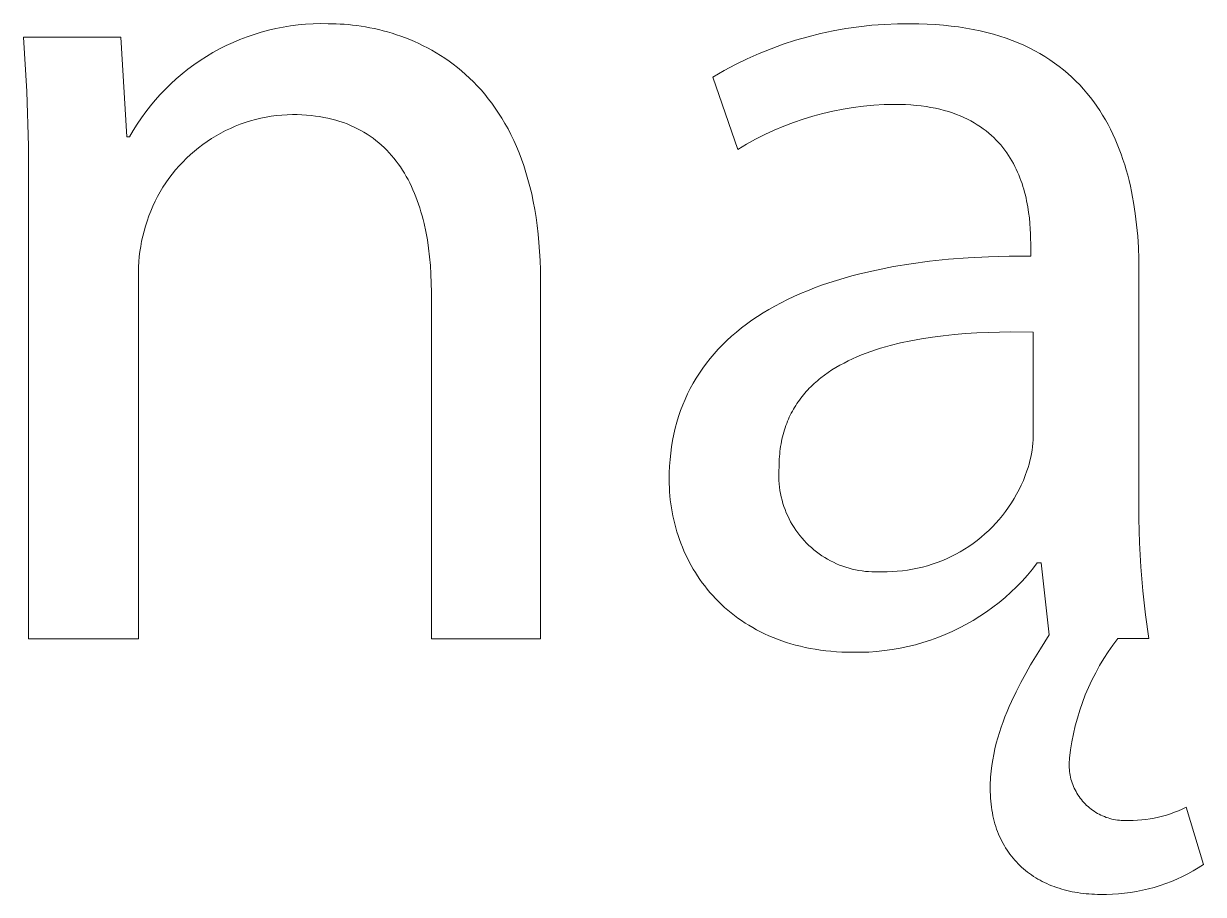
# Model space of a CAD drawing. Header units: millimetres. Extents: x 0 to 5466, y 0 to 3819.
# Drawn here: x 5027 to 5079, y 80.3 to 118.7 of the extents above; entities that cross this region are included whole.
import ezdxf

# ---------------------------------------------------------------- set-up
doc = ezdxf.new("R2010")
doc.units = ezdxf.units.MM
doc.header["$MEASUREMENT"] = 0
doc.layers.add('Domyślny', color=7, linetype='Continuous', true_color=0x000000)

msp = doc.modelspace()

# ---------------------------------------------------------------- linework, layer by layer
at = {"layer": 'Domyślny', "color": 18, "lineweight": 15, "true_color": 0x000000}
for p, q in [((5038.152, 118.448), (5038.477, 118.512)), ((5038.477, 118.512), (5038.803, 118.565)), ((5038.803, 118.565), (5039.131, 118.607)), ((5039.131, 118.607), (5039.461, 118.637)), ((5039.461, 118.637), (5039.791, 118.657)), ((5039.791, 118.657), (5040.122, 118.665)), ((5040.122, 118.665), (5040.453, 118.662)), ((5040.453, 118.662), (5040.627, 118.661)), ((5040.627, 118.661), (5040.803, 118.656)), ((5040.803, 118.656), (5040.982, 118.647)), ((5040.982, 118.647), (5041.164, 118.635)), ((5041.164, 118.635), (5041.347, 118.62)), ((5041.347, 118.62), (5041.533, 118.6)), ((5041.533, 118.6), (5041.721, 118.577)), ((5041.721, 118.577), (5041.91, 118.55)), ((5041.91, 118.55), (5042.101, 118.519)), ((5042.101, 118.519), (5042.293, 118.483)), ((5063.267, 118.447), (5063.832, 118.528)), ((5063.832, 118.528), (5064.399, 118.59)), ((5064.399, 118.59), (5064.968, 118.632)), ((5064.968, 118.632), (5065.538, 118.654)), ((5065.538, 118.654), (5066.108, 118.657)), ((5066.108, 118.657), (5066.483, 118.653)), ((5066.483, 118.653), (5066.849, 118.641)), ((5066.849, 118.641), (5067.207, 118.621)), ((5067.207, 118.621), (5067.556, 118.594)), ((5067.556, 118.594), (5067.896, 118.558)), ((5067.896, 118.558), (5068.228, 118.516)), ((5068.228, 118.516), (5068.551, 118.466)), ((5027.178, 115.668), (5027.039, 118.062)), ((5027.039, 118.062), (5031.316, 118.062)), ((5031.316, 118.062), (5031.589, 113.676)), ((5036.572, 117.964), (5036.881, 118.082)), ((5036.881, 118.082), (5037.194, 118.19)), ((5037.194, 118.19), (5037.51, 118.286)), ((5037.51, 118.286), (5037.83, 118.373)), ((5037.83, 118.373), (5038.152, 118.448)), ((5042.293, 118.483), (5042.487, 118.444)), ((5042.487, 118.444), (5042.681, 118.399)), ((5042.681, 118.399), (5042.877, 118.351)), ((5042.877, 118.351), (5043.072, 118.297)), ((5043.072, 118.297), (5043.269, 118.239)), ((5043.269, 118.239), (5043.466, 118.177)), ((5043.466, 118.177), (5043.662, 118.109)), ((5043.662, 118.109), (5043.859, 118.036)), ((5043.859, 118.036), (5044.056, 117.958)), ((5061.047, 117.93), (5061.595, 118.088)), ((5061.595, 118.088), (5062.148, 118.227)), ((5062.148, 118.227), (5062.706, 118.347)), ((5062.706, 118.347), (5063.267, 118.447)), ((5068.551, 118.466), (5068.866, 118.409)), ((5068.866, 118.409), (5069.172, 118.345)), ((5069.172, 118.345), (5069.471, 118.274)), ((5069.471, 118.274), (5069.762, 118.196)), ((5069.762, 118.196), (5070.044, 118.111)), ((5070.044, 118.111), (5070.319, 118.02)), ((5070.319, 118.02), (5070.586, 117.923)), ((5035.381, 117.389), (5035.671, 117.548)), ((5035.671, 117.548), (5035.966, 117.697)), ((5035.966, 117.697), (5036.267, 117.836)), ((5036.267, 117.836), (5036.572, 117.964)), ((5044.056, 117.958), (5044.252, 117.875)), ((5044.252, 117.875), (5044.447, 117.786)), ((5044.447, 117.786), (5044.642, 117.692)), ((5044.642, 117.692), (5044.836, 117.593)), ((5044.836, 117.593), (5045.028, 117.488)), ((5045.028, 117.488), (5045.22, 117.377)), ((5059.44, 117.343), (5059.969, 117.557)), ((5059.969, 117.557), (5060.505, 117.753)), ((5060.505, 117.753), (5061.047, 117.93)), ((5070.586, 117.923), (5070.846, 117.819)), ((5070.846, 117.819), (5071.097, 117.709)), ((5071.097, 117.709), (5071.342, 117.594)), ((5071.342, 117.594), (5071.579, 117.472)), ((5071.579, 117.472), (5071.809, 117.344)), ((5034.545, 116.855), (5034.817, 117.042)), ((5034.817, 117.042), (5035.096, 117.22)), ((5035.096, 117.22), (5035.381, 117.389)), ((5045.22, 117.377), (5045.41, 117.26)), ((5045.41, 117.26), (5045.598, 117.137)), ((5045.598, 117.137), (5045.785, 117.008)), ((5045.785, 117.008), (5045.969, 116.872)), ((5058.406, 116.861), (5058.919, 117.111)), ((5058.919, 117.111), (5059.44, 117.343)), ((5071.809, 117.344), (5072.031, 117.211)), ((5072.031, 117.211), (5072.247, 117.073)), ((5072.247, 117.073), (5072.455, 116.929)), ((5033.767, 116.238), (5034.019, 116.452)), ((5034.019, 116.452), (5034.279, 116.658)), ((5034.279, 116.658), (5034.545, 116.855)), ((5045.969, 116.872), (5046.151, 116.731)), ((5046.151, 116.731), (5046.331, 116.583)), ((5046.331, 116.583), (5046.509, 116.428)), ((5046.509, 116.428), (5046.684, 116.267)), ((5057.408, 116.309), (5057.902, 116.594)), ((5057.902, 116.594), (5058.406, 116.861)), ((5072.455, 116.929), (5072.657, 116.78)), ((5072.657, 116.78), (5072.852, 116.626)), ((5072.852, 116.626), (5073.04, 116.467)), ((5073.04, 116.467), (5073.221, 116.303)), ((5033.286, 115.784), (5033.523, 116.015)), ((5033.523, 116.015), (5033.767, 116.238)), ((5046.684, 116.267), (5046.856, 116.099)), ((5046.856, 116.099), (5047.025, 115.924)), ((5047.025, 115.924), (5047.19, 115.743)), ((5058.5, 113.124), (5057.408, 116.309)), ((5073.221, 116.303), (5073.396, 116.135)), ((5073.396, 116.135), (5073.565, 115.961)), ((5073.565, 115.961), (5073.727, 115.784)), ((5027.251, 113.271), (5027.178, 115.668)), ((5032.836, 115.299), (5033.057, 115.545)), ((5033.057, 115.545), (5033.286, 115.784)), ((5047.19, 115.743), (5047.352, 115.554)), ((5047.352, 115.554), (5047.511, 115.358)), ((5073.727, 115.784), (5073.884, 115.602)), ((5073.884, 115.602), (5074.034, 115.416)), ((5074.034, 115.416), (5074.178, 115.226)), ((5032.42, 114.784), (5032.624, 115.045)), ((5032.624, 115.045), (5032.836, 115.299)), ((5047.511, 115.358), (5047.666, 115.155)), ((5047.666, 115.155), (5047.817, 114.944)), ((5047.817, 114.944), (5047.964, 114.726)), ((5063.139, 114.901), (5062.693, 114.813)), ((5063.587, 114.973), (5063.139, 114.901)), ((5064.038, 115.03), (5063.587, 114.973)), ((5064.49, 115.072), (5064.038, 115.03)), ((5064.944, 115.098), (5064.49, 115.072)), ((5065.398, 115.108), (5064.944, 115.098)), ((5065.648, 115.105), (5065.398, 115.108)), ((5065.891, 115.096), (5065.648, 115.105)), ((5066.127, 115.082), (5065.891, 115.096)), ((5066.356, 115.063), (5066.127, 115.082)), ((5066.579, 115.038), (5066.356, 115.063)), ((5066.795, 115.008), (5066.579, 115.038)), ((5067.005, 114.974), (5066.795, 115.008)), ((5067.208, 114.934), (5067.005, 114.974)), ((5067.405, 114.889), (5067.208, 114.934)), ((5067.596, 114.84), (5067.405, 114.889)), ((5074.178, 115.226), (5074.316, 115.032)), ((5074.316, 115.032), (5074.448, 114.835)), ((5032.041, 114.242), (5032.226, 114.516)), ((5032.226, 114.516), (5032.42, 114.784)), ((5037.031, 114.378), (5036.807, 114.308)), ((5037.258, 114.441), (5037.031, 114.378)), ((5037.487, 114.496), (5037.258, 114.441)), ((5037.718, 114.543), (5037.487, 114.496)), ((5037.95, 114.582), (5037.718, 114.543)), ((5038.183, 114.613), (5037.95, 114.582)), ((5038.417, 114.637), (5038.183, 114.613)), ((5038.652, 114.651), (5038.417, 114.637)), ((5038.888, 114.658), (5038.652, 114.651)), ((5039.097, 114.656), (5038.888, 114.658)), ((5039.302, 114.648), (5039.097, 114.656)), ((5039.503, 114.635), (5039.302, 114.648)), ((5039.7, 114.617), (5039.503, 114.635)), ((5039.893, 114.595), (5039.7, 114.617)), ((5040.081, 114.567), (5039.893, 114.595)), ((5040.266, 114.535), (5040.081, 114.567)), ((5040.446, 114.497), (5040.266, 114.535)), ((5040.623, 114.456), (5040.446, 114.497)), ((5040.795, 114.409), (5040.623, 114.456)), ((5040.964, 114.358), (5040.795, 114.409)), ((5041.128, 114.303), (5040.964, 114.358)), ((5047.964, 114.726), (5048.107, 114.5)), ((5048.107, 114.5), (5048.245, 114.267)), ((5061.378, 114.459), (5060.948, 114.311)), ((5061.812, 114.592), (5061.378, 114.459)), ((5062.251, 114.71), (5061.812, 114.592)), ((5062.693, 114.813), (5062.251, 114.71)), ((5067.781, 114.787), (5067.596, 114.84)), ((5067.96, 114.729), (5067.781, 114.787)), ((5068.133, 114.667), (5067.96, 114.729)), ((5068.3, 114.601), (5068.133, 114.667)), ((5068.461, 114.531), (5068.3, 114.601)), ((5068.617, 114.457), (5068.461, 114.531)), ((5068.767, 114.379), (5068.617, 114.457)), ((5068.912, 114.298), (5068.767, 114.379)), ((5074.448, 114.835), (5074.574, 114.633)), ((5074.574, 114.633), (5074.695, 114.429)), ((5074.695, 114.429), (5074.81, 114.22)), ((5031.698, 113.676), (5031.865, 113.962)), ((5031.865, 113.962), (5032.041, 114.242)), ((5035.728, 113.842), (5035.523, 113.726)), ((5035.937, 113.95), (5035.728, 113.842)), ((5036.15, 114.05), (5035.937, 113.95)), ((5036.366, 114.144), (5036.15, 114.05)), ((5036.585, 114.23), (5036.366, 114.144)), ((5036.807, 114.308), (5036.585, 114.23)), ((5041.289, 114.243), (5041.128, 114.303)), ((5041.445, 114.178), (5041.289, 114.243)), ((5041.598, 114.11), (5041.445, 114.178)), ((5041.747, 114.037), (5041.598, 114.11)), ((5041.893, 113.96), (5041.747, 114.037)), ((5042.034, 113.879), (5041.893, 113.96)), ((5042.172, 113.794), (5042.034, 113.879)), ((5048.245, 114.267), (5048.379, 114.026)), ((5048.379, 114.026), (5048.507, 113.777)), ((5060.106, 113.972), (5059.694, 113.781)), ((5060.524, 114.149), (5060.106, 113.972)), ((5060.948, 114.311), (5060.524, 114.149)), ((5069.052, 114.213), (5068.912, 114.298)), ((5069.186, 114.125), (5069.052, 114.213)), ((5069.316, 114.034), (5069.186, 114.125)), ((5069.44, 113.94), (5069.316, 114.034)), ((5069.559, 113.843), (5069.44, 113.94)), ((5069.674, 113.743), (5069.559, 113.843)), ((5074.81, 114.22), (5074.92, 114.009)), ((5074.92, 114.009), (5075.025, 113.795)), ((5031.589, 113.676), (5031.698, 113.676)), ((5034.932, 113.34), (5034.745, 113.197)), ((5035.125, 113.475), (5034.932, 113.34)), ((5035.321, 113.604), (5035.125, 113.475)), ((5035.523, 113.726), (5035.321, 113.604)), ((5042.306, 113.705), (5042.172, 113.794)), ((5042.436, 113.612), (5042.306, 113.705)), ((5042.563, 113.515), (5042.436, 113.612)), ((5042.686, 113.414), (5042.563, 113.515)), ((5042.806, 113.31), (5042.686, 113.414)), ((5042.922, 113.202), (5042.806, 113.31)), ((5048.507, 113.777), (5048.631, 113.519)), ((5048.631, 113.519), (5048.75, 113.254)), ((5058.89, 113.357), (5058.5, 113.124)), ((5059.288, 113.576), (5058.89, 113.357)), ((5059.694, 113.781), (5059.288, 113.576)), ((5069.784, 113.641), (5069.674, 113.743)), ((5069.889, 113.536), (5069.784, 113.641)), ((5069.99, 113.428), (5069.889, 113.536)), ((5070.086, 113.319), (5069.99, 113.428)), ((5070.178, 113.207), (5070.086, 113.319)), ((5075.025, 113.795), (5075.124, 113.577)), ((5075.124, 113.577), (5075.218, 113.357)), ((5075.218, 113.357), (5075.307, 113.134)), ((5027.258, 110.873), (5027.251, 113.271)), ((5034.385, 112.894), (5034.213, 112.733)), ((5034.562, 113.049), (5034.385, 112.894)), ((5034.745, 113.197), (5034.562, 113.049)), ((5043.035, 113.09), (5042.922, 113.202)), ((5043.144, 112.975), (5043.035, 113.09)), ((5043.249, 112.857), (5043.144, 112.975)), ((5043.352, 112.735), (5043.249, 112.857)), ((5048.75, 113.254), (5048.863, 112.98)), ((5048.863, 112.98), (5048.971, 112.699)), ((5070.265, 113.093), (5070.178, 113.207)), ((5070.349, 112.977), (5070.265, 113.093)), ((5070.428, 112.86), (5070.349, 112.977)), ((5070.504, 112.741), (5070.428, 112.86)), ((5075.307, 113.134), (5075.391, 112.908)), ((5075.391, 112.908), (5075.47, 112.68)), ((5033.886, 112.394), (5033.732, 112.217)), ((5034.047, 112.567), (5033.886, 112.394)), ((5034.213, 112.733), (5034.047, 112.567)), ((5043.45, 112.609), (5043.352, 112.735)), ((5043.546, 112.481), (5043.45, 112.609)), ((5043.638, 112.349), (5043.546, 112.481)), ((5043.727, 112.214), (5043.638, 112.349)), ((5048.971, 112.699), (5049.073, 112.408)), ((5049.073, 112.408), (5049.169, 112.109)), ((5070.575, 112.621), (5070.504, 112.741)), ((5070.643, 112.499), (5070.575, 112.621)), ((5070.707, 112.376), (5070.643, 112.499)), ((5070.768, 112.252), (5070.707, 112.376)), ((5075.47, 112.68), (5075.544, 112.45)), ((5075.544, 112.45), (5075.614, 112.218)), ((5033.442, 111.846), (5033.307, 111.653)), ((5033.584, 112.034), (5033.442, 111.846)), ((5033.732, 112.217), (5033.584, 112.034)), ((5043.812, 112.076), (5043.727, 112.214)), ((5043.894, 111.935), (5043.812, 112.076)), ((5043.973, 111.792), (5043.894, 111.935)), ((5044.049, 111.645), (5043.973, 111.792)), ((5049.169, 112.109), (5049.259, 111.802)), ((5049.259, 111.802), (5049.344, 111.485)), ((5070.825, 112.127), (5070.768, 112.252)), ((5070.879, 112.001), (5070.825, 112.127)), ((5070.929, 111.875), (5070.879, 112.001)), ((5070.976, 111.748), (5070.929, 111.875)), ((5071.021, 111.62), (5070.976, 111.748)), ((5075.614, 112.218), (5075.679, 111.983)), ((5075.679, 111.983), (5075.739, 111.747)), ((5075.739, 111.747), (5075.795, 111.508)), ((5033.057, 111.255), (5032.942, 111.049)), ((5033.178, 111.456), (5033.057, 111.255)), ((5033.307, 111.653), (5033.178, 111.456)), ((5044.122, 111.495), (5044.049, 111.645)), ((5044.192, 111.343), (5044.122, 111.495)), ((5044.258, 111.188), (5044.192, 111.343)), ((5049.344, 111.485), (5049.421, 111.16)), ((5071.062, 111.493), (5071.021, 111.62)), ((5071.1, 111.365), (5071.062, 111.493)), ((5071.135, 111.237), (5071.1, 111.365)), ((5071.168, 111.109), (5071.135, 111.237)), ((5075.795, 111.508), (5075.847, 111.268)), ((5075.847, 111.268), (5075.894, 111.027)), ((5027.258, 91.562), (5027.258, 110.873)), ((5032.834, 110.84), (5032.734, 110.627)), ((5032.942, 111.049), (5032.834, 110.84)), ((5044.321, 111.03), (5044.258, 111.188)), ((5044.382, 110.87), (5044.321, 111.03)), ((5044.439, 110.708), (5044.382, 110.87)), ((5044.494, 110.543), (5044.439, 110.708)), ((5049.421, 111.16), (5049.492, 110.826)), ((5049.492, 110.826), (5049.557, 110.483)), ((5071.198, 110.981), (5071.168, 111.109)), ((5071.226, 110.854), (5071.198, 110.981)), ((5071.274, 110.601), (5071.226, 110.854)), ((5075.894, 111.027), (5075.938, 110.784)), ((5075.938, 110.784), (5076.013, 110.295)), ((5032.556, 110.191), (5032.478, 109.969)), ((5032.641, 110.41), (5032.556, 110.191)), ((5032.734, 110.627), (5032.641, 110.41)), ((5044.545, 110.375), (5044.494, 110.543)), ((5044.594, 110.205), (5044.545, 110.375)), ((5044.639, 110.034), (5044.594, 110.205)), ((5049.557, 110.483), (5049.614, 110.13)), ((5071.313, 110.351), (5071.274, 110.601)), ((5071.344, 110.106), (5071.313, 110.351)), ((5076.013, 110.295), (5076.072, 109.801)), ((5032.408, 109.744), (5032.345, 109.524)), ((5032.478, 109.969), (5032.408, 109.744)), ((5044.682, 109.859), (5044.639, 110.034)), ((5044.759, 109.505), (5044.682, 109.859)), ((5049.614, 110.13), (5049.664, 109.769)), ((5049.664, 109.769), (5049.707, 109.397)), ((5071.368, 109.865), (5071.344, 110.106)), ((5071.385, 109.63), (5071.368, 109.865)), ((5076.072, 109.801), (5076.117, 109.305)), ((5032.289, 109.303), (5032.239, 109.079)), ((5032.345, 109.524), (5032.289, 109.303)), ((5044.825, 109.143), (5044.759, 109.505)), ((5049.707, 109.397), (5049.743, 109.017)), ((5071.396, 109.403), (5071.385, 109.63)), ((5071.402, 109.184), (5071.396, 109.403)), ((5071.404, 108.974), (5071.402, 109.184)), ((5076.117, 109.305), (5076.149, 108.807)), ((5032.163, 108.628), (5032.135, 108.401)), ((5032.197, 108.854), (5032.163, 108.628)), ((5032.239, 109.079), (5032.197, 108.854)), ((5044.881, 108.773), (5044.825, 109.143)), ((5044.925, 108.396), (5044.881, 108.773)), ((5049.743, 109.017), (5049.771, 108.626)), ((5049.771, 108.626), (5049.791, 108.226)), ((5071.404, 108.428), (5071.404, 108.974)), ((5076.149, 108.807), (5076.167, 108.308)), ((5032.115, 108.173), (5032.102, 107.945)), ((5032.135, 108.401), (5032.115, 108.173)), ((5044.96, 108.014), (5044.925, 108.396)), ((5049.791, 108.226), (5049.804, 107.816)), ((5066.143, 108.087), (5066.952, 108.195)), ((5066.952, 108.195), (5067.788, 108.283)), ((5067.788, 108.283), (5068.652, 108.35)), ((5068.652, 108.35), (5069.543, 108.397)), ((5069.543, 108.397), (5070.46, 108.423)), ((5070.46, 108.423), (5071.404, 108.428)), ((5076.167, 108.308), (5076.173, 107.81)), ((5032.102, 107.945), (5032.097, 107.716)), ((5032.097, 107.716), (5032.099, 107.487)), ((5044.984, 107.625), (5044.96, 108.014)), ((5044.998, 107.231), (5044.984, 107.625)), ((5049.804, 107.816), (5049.808, 107.396)), ((5063.531, 107.552), (5063.883, 107.643)), ((5063.883, 107.643), (5064.608, 107.811)), ((5064.608, 107.811), (5065.362, 107.959)), ((5065.362, 107.959), (5066.143, 108.087)), ((5076.173, 107.81), (5076.173, 97.909)), ((5032.099, 107.487), (5032.099, 91.562)), ((5045.003, 106.832), (5044.998, 107.231)), ((5049.808, 107.396), (5049.808, 91.562)), ((5061.878, 107.021), (5062.195, 107.137)), ((5062.195, 107.137), (5062.518, 107.248)), ((5062.518, 107.248), (5062.849, 107.354)), ((5062.849, 107.354), (5063.186, 107.456)), ((5063.186, 107.456), (5063.531, 107.552)), ((5045.003, 91.562), (5045.003, 106.832)), ((5060.687, 106.51), (5060.974, 106.645)), ((5060.974, 106.645), (5061.268, 106.775)), ((5061.268, 106.775), (5061.57, 106.901)), ((5061.57, 106.901), (5061.878, 107.021)), ((5059.613, 105.921), (5059.87, 106.075)), ((5059.87, 106.075), (5060.135, 106.225)), ((5060.135, 106.225), (5060.407, 106.37)), ((5060.407, 106.37), (5060.687, 106.51)), ((5058.886, 105.43), (5059.121, 105.599)), ((5059.121, 105.599), (5059.363, 105.762)), ((5059.363, 105.762), (5059.613, 105.921)), ((5058.227, 104.898), (5058.439, 105.08)), ((5058.439, 105.08), (5058.658, 105.257)), ((5058.658, 105.257), (5058.886, 105.43)), ((5068.534, 105.011), (5068.041, 104.969)), ((5069.03, 105.043), (5068.534, 105.011)), ((5069.528, 105.066), (5069.03, 105.043)), ((5070.524, 105.087), (5069.528, 105.066)), ((5071.513, 105.08), (5070.524, 105.087)), ((5071.513, 100.493), (5071.513, 105.08)), ((5057.637, 104.323), (5057.826, 104.519)), ((5057.826, 104.519), (5058.022, 104.711)), ((5058.022, 104.711), (5058.227, 104.898)), ((5065.22, 104.487), (5065.001, 104.426)), ((5065.668, 104.598), (5065.22, 104.487)), ((5066.127, 104.696), (5065.668, 104.598)), ((5066.595, 104.781), (5066.127, 104.696)), ((5067.071, 104.855), (5066.595, 104.781)), ((5067.553, 104.917), (5067.071, 104.855)), ((5068.041, 104.969), (5067.553, 104.917)), ((5057.282, 103.917), (5057.455, 104.122)), ((5057.455, 104.122), (5057.637, 104.323)), ((5063.752, 103.987), (5063.557, 103.9)), ((5063.951, 104.069), (5063.752, 103.987)), ((5064.154, 104.148), (5063.951, 104.069)), ((5064.361, 104.223), (5064.154, 104.148)), ((5064.571, 104.294), (5064.361, 104.223)), ((5064.784, 104.362), (5064.571, 104.294)), ((5065.001, 104.426), (5064.784, 104.362)), ((5056.808, 103.274), (5056.958, 103.493)), ((5056.958, 103.493), (5057.116, 103.707)), ((5057.116, 103.707), (5057.282, 103.917)), ((5062.82, 103.514), (5062.648, 103.407)), ((5062.998, 103.617), (5062.82, 103.514)), ((5063.18, 103.715), (5062.998, 103.617)), ((5063.366, 103.81), (5063.18, 103.715)), ((5063.557, 103.9), (5063.366, 103.81)), ((5056.531, 102.823), (5056.666, 103.051)), ((5056.666, 103.051), (5056.808, 103.274)), ((5062.007, 102.934), (5061.933, 102.87)), ((5062.083, 102.997), (5062.007, 102.934)), ((5062.159, 103.059), (5062.083, 102.997)), ((5062.317, 103.18), (5062.159, 103.059)), ((5062.48, 103.295), (5062.317, 103.18)), ((5062.648, 103.407), (5062.48, 103.295)), ((5056.287, 102.354), (5056.405, 102.591)), ((5056.405, 102.591), (5056.531, 102.823)), ((5061.455, 102.387), (5061.393, 102.314)), ((5061.519, 102.46), (5061.455, 102.387)), ((5061.584, 102.531), (5061.519, 102.46)), ((5061.651, 102.601), (5061.584, 102.531)), ((5061.72, 102.67), (5061.651, 102.601)), ((5061.789, 102.738), (5061.72, 102.67)), ((5061.861, 102.805), (5061.789, 102.738)), ((5061.933, 102.87), (5061.861, 102.805)), ((5055.979, 101.618), (5056.074, 101.868)), ((5056.074, 101.868), (5056.176, 102.113)), ((5056.176, 102.113), (5056.287, 102.354)), ((5061.105, 101.926), (5061.052, 101.844)), ((5061.159, 102.006), (5061.105, 101.926)), ((5061.215, 102.085), (5061.159, 102.006)), ((5061.273, 102.162), (5061.215, 102.085)), ((5061.332, 102.239), (5061.273, 102.162)), ((5061.393, 102.314), (5061.332, 102.239)), ((5055.815, 101.105), (5055.893, 101.363)), ((5055.893, 101.363), (5055.979, 101.618)), ((5060.814, 101.418), (5060.771, 101.329)), ((5060.858, 101.506), (5060.814, 101.418)), ((5060.904, 101.592), (5060.858, 101.506)), ((5060.952, 101.678), (5060.904, 101.592)), ((5061.001, 101.762), (5060.952, 101.678)), ((5061.052, 101.844), (5061.001, 101.762)), ((5055.682, 100.574), (5055.744, 100.841)), ((5055.744, 100.841), (5055.815, 101.105)), ((5060.586, 100.862), (5060.555, 100.764)), ((5060.62, 100.958), (5060.586, 100.862)), ((5060.655, 101.053), (5060.62, 100.958)), ((5060.692, 101.146), (5060.655, 101.053)), ((5060.731, 101.238), (5060.692, 101.146)), ((5060.771, 101.329), (5060.731, 101.238)), ((5055.629, 100.302), (5055.682, 100.574)), ((5060.448, 100.36), (5060.426, 100.255)), ((5060.472, 100.463), (5060.448, 100.36)), ((5060.497, 100.565), (5060.472, 100.463)), ((5060.525, 100.665), (5060.497, 100.565)), ((5060.555, 100.764), (5060.525, 100.665)), ((5071.498, 100.182), (5071.508, 100.337)), ((5071.508, 100.337), (5071.513, 100.493)), ((5055.546, 99.746), (5055.583, 100.026)), ((5055.583, 100.026), (5055.629, 100.302)), ((5060.359, 99.822), (5060.347, 99.71)), ((5060.373, 99.933), (5060.359, 99.822)), ((5060.388, 100.042), (5060.373, 99.933)), ((5060.406, 100.149), (5060.388, 100.042)), ((5060.426, 100.255), (5060.406, 100.149)), ((5071.438, 99.718), (5071.463, 99.872)), ((5071.463, 99.872), (5071.483, 100.026)), ((5071.483, 100.026), (5071.498, 100.182)), ((5055.496, 99.172), (5055.517, 99.461)), ((5055.517, 99.461), (5055.546, 99.746)), ((5060.325, 99.366), (5060.321, 99.248)), ((5060.33, 99.482), (5060.325, 99.366)), ((5060.337, 99.597), (5060.33, 99.482)), ((5060.347, 99.71), (5060.337, 99.597)), ((5071.334, 99.262), (5071.373, 99.413)), ((5071.373, 99.413), (5071.408, 99.565)), ((5071.408, 99.565), (5071.438, 99.718)), ((5055.479, 98.582), (5055.483, 98.879)), ((5055.483, 98.879), (5055.496, 99.172)), ((5060.31, 98.982), (5060.306, 98.835)), ((5060.306, 98.835), (5060.306, 98.688)), ((5060.32, 99.128), (5060.31, 98.982)), ((5060.321, 99.248), (5060.32, 99.128)), ((5071.08, 98.544), (5071.164, 98.753)), ((5071.164, 98.753), (5071.24, 98.964)), ((5071.24, 98.964), (5071.289, 99.112)), ((5071.289, 99.112), (5071.334, 99.262)), ((5055.481, 98.402), (5055.479, 98.582)), ((5055.487, 98.222), (5055.481, 98.402)), ((5060.306, 98.688), (5060.311, 98.542)), ((5060.311, 98.542), (5060.322, 98.395)), ((5060.322, 98.395), (5060.337, 98.25)), ((5060.337, 98.25), (5060.358, 98.104)), ((5070.89, 98.136), (5070.988, 98.339)), ((5070.988, 98.339), (5071.08, 98.544)), ((5055.497, 98.043), (5055.487, 98.222)), ((5055.511, 97.864), (5055.497, 98.043)), ((5055.529, 97.685), (5055.511, 97.864)), ((5060.358, 98.104), (5060.383, 97.96)), ((5060.383, 97.96), (5060.414, 97.816)), ((5060.414, 97.816), (5060.449, 97.674)), ((5070.555, 97.551), (5070.674, 97.742)), ((5070.674, 97.742), (5070.785, 97.937)), ((5070.785, 97.937), (5070.89, 98.136)), ((5076.173, 97.909), (5076.167, 96.849)), ((5055.551, 97.507), (5055.529, 97.685)), ((5055.577, 97.329), (5055.551, 97.507)), ((5055.608, 97.153), (5055.577, 97.329)), ((5060.449, 97.674), (5060.489, 97.533)), ((5060.489, 97.533), (5060.534, 97.393)), ((5060.534, 97.393), (5060.584, 97.255)), ((5060.584, 97.255), (5060.639, 97.119)), ((5070.3, 97.181), (5070.431, 97.363)), ((5070.431, 97.363), (5070.555, 97.551)), ((5055.642, 96.976), (5055.608, 97.153)), ((5055.68, 96.801), (5055.642, 96.976)), ((5055.722, 96.627), (5055.68, 96.801)), ((5060.639, 97.119), (5060.698, 96.985)), ((5060.698, 96.985), (5060.762, 96.853)), ((5060.762, 96.853), (5060.83, 96.723)), ((5060.83, 96.723), (5060.903, 96.596)), ((5069.87, 96.661), (5070.019, 96.829)), ((5070.019, 96.829), (5070.162, 97.002)), ((5070.162, 97.002), (5070.3, 97.181)), ((5076.167, 96.849), (5076.193, 95.79)), ((5055.768, 96.454), (5055.722, 96.627)), ((5055.818, 96.282), (5055.768, 96.454)), ((5055.872, 96.111), (5055.818, 96.282)), ((5060.903, 96.596), (5060.98, 96.471)), ((5060.98, 96.471), (5061.061, 96.349)), ((5061.061, 96.349), (5061.147, 96.23)), ((5061.147, 96.23), (5061.237, 96.114)), ((5069.219, 96.04), (5069.39, 96.187)), ((5069.39, 96.187), (5069.555, 96.339)), ((5069.555, 96.339), (5069.716, 96.497)), ((5069.716, 96.497), (5069.87, 96.661)), ((5055.93, 95.941), (5055.872, 96.111)), ((5055.992, 95.773), (5055.93, 95.941)), ((5056.058, 95.606), (5055.992, 95.773)), ((5061.237, 96.114), (5061.33, 96.001)), ((5061.33, 96.001), (5061.427, 95.891)), ((5061.427, 95.891), (5061.528, 95.785)), ((5061.528, 95.785), (5061.633, 95.682)), ((5061.633, 95.682), (5061.741, 95.583)), ((5068.49, 95.515), (5068.679, 95.637)), ((5068.679, 95.637), (5068.864, 95.765)), ((5068.864, 95.765), (5069.044, 95.9)), ((5069.044, 95.9), (5069.219, 96.04)), ((5076.193, 95.79), (5076.25, 94.732)), ((5056.128, 95.441), (5056.058, 95.606)), ((5056.202, 95.278), (5056.128, 95.441)), ((5056.28, 95.116), (5056.202, 95.278)), ((5056.362, 94.956), (5056.28, 95.116)), ((5061.741, 95.583), (5061.853, 95.488)), ((5061.853, 95.488), (5061.968, 95.396)), ((5061.968, 95.396), (5062.085, 95.309)), ((5062.085, 95.309), (5062.206, 95.225)), ((5062.206, 95.225), (5062.33, 95.146)), ((5062.33, 95.146), (5062.456, 95.072)), ((5067.696, 95.093), (5067.9, 95.188)), ((5067.9, 95.188), (5068.1, 95.29)), ((5068.1, 95.29), (5068.297, 95.399)), ((5068.297, 95.399), (5068.49, 95.515)), ((5056.447, 94.798), (5056.362, 94.956)), ((5056.537, 94.641), (5056.447, 94.798)), ((5056.631, 94.487), (5056.537, 94.641)), ((5062.456, 95.072), (5062.584, 95.001)), ((5062.584, 95.001), (5062.716, 94.935)), ((5062.716, 94.935), (5062.849, 94.874)), ((5062.849, 94.874), (5062.984, 94.817)), ((5062.984, 94.817), (5063.121, 94.765)), ((5063.121, 94.765), (5063.26, 94.718)), ((5063.26, 94.718), (5063.4, 94.675)), ((5063.4, 94.675), (5063.542, 94.638)), ((5063.542, 94.638), (5063.685, 94.605)), ((5063.685, 94.605), (5063.829, 94.577)), ((5065.75, 94.563), (5065.973, 94.592)), ((5065.973, 94.592), (5066.195, 94.629)), ((5066.195, 94.629), (5066.416, 94.673)), ((5066.416, 94.673), (5066.635, 94.725)), ((5066.635, 94.725), (5066.852, 94.784)), ((5066.852, 94.784), (5067.067, 94.85)), ((5067.067, 94.85), (5067.279, 94.924)), ((5067.279, 94.924), (5067.489, 95.005)), ((5067.489, 95.005), (5067.696, 95.093)), ((5071.481, 94.633), (5071.257, 94.368)), ((5071.695, 94.906), (5071.481, 94.633)), ((5071.859, 94.906), (5071.695, 94.906)), ((5072.223, 91.739), (5071.859, 94.906)), ((5076.25, 94.732), (5076.338, 93.676)), ((5056.728, 94.335), (5056.631, 94.487)), ((5056.83, 94.185), (5056.728, 94.335)), ((5056.935, 94.038), (5056.83, 94.185)), ((5063.829, 94.577), (5063.974, 94.554)), ((5063.974, 94.554), (5064.12, 94.537)), ((5064.12, 94.537), (5064.266, 94.524)), ((5064.266, 94.524), (5064.412, 94.516)), ((5064.412, 94.516), (5064.559, 94.514)), ((5064.559, 94.514), (5064.706, 94.516)), ((5064.706, 94.516), (5064.852, 94.523)), ((5064.852, 94.523), (5065.077, 94.522)), ((5065.077, 94.522), (5065.302, 94.528)), ((5065.302, 94.528), (5065.526, 94.542)), ((5065.526, 94.542), (5065.75, 94.563)), ((5071.025, 94.111), (5070.783, 93.863)), ((5071.257, 94.368), (5071.025, 94.111)), ((5057.045, 93.893), (5056.935, 94.038)), ((5057.158, 93.75), (5057.045, 93.893)), ((5057.276, 93.61), (5057.158, 93.75)), ((5057.397, 93.473), (5057.276, 93.61)), ((5070.533, 93.623), (5070.274, 93.391)), ((5070.783, 93.863), (5070.533, 93.623)), ((5076.338, 93.676), (5076.458, 92.624)), ((5057.522, 93.338), (5057.397, 93.473)), ((5057.651, 93.206), (5057.522, 93.338)), ((5057.784, 93.077), (5057.651, 93.206)), ((5057.921, 92.951), (5057.784, 93.077)), ((5070.008, 93.169), (5069.734, 92.957)), ((5070.274, 93.391), (5070.008, 93.169)), ((5058.062, 92.828), (5057.921, 92.951)), ((5058.206, 92.708), (5058.062, 92.828)), ((5058.355, 92.592), (5058.206, 92.708)), ((5058.508, 92.479), (5058.355, 92.592)), ((5069.165, 92.561), (5068.871, 92.378)), ((5069.453, 92.754), (5069.165, 92.561)), ((5069.734, 92.957), (5069.453, 92.754)), ((5076.458, 92.624), (5076.61, 91.575)), ((5058.664, 92.369), (5058.508, 92.479)), ((5058.824, 92.262), (5058.664, 92.369)), ((5058.989, 92.16), (5058.824, 92.262)), ((5059.157, 92.061), (5058.989, 92.16)), ((5059.329, 91.965), (5059.157, 92.061)), ((5068.263, 92.044), (5067.951, 91.892)), ((5068.57, 92.205), (5068.263, 92.044)), ((5068.871, 92.378), (5068.57, 92.205)), ((5032.099, 91.562), (5027.258, 91.562)), ((5049.808, 91.562), (5045.003, 91.562)), ((5059.504, 91.874), (5059.329, 91.965)), ((5059.684, 91.786), (5059.504, 91.874)), ((5059.868, 91.702), (5059.684, 91.786)), ((5060.055, 91.623), (5059.868, 91.702)), ((5060.247, 91.548), (5060.055, 91.623)), ((5060.442, 91.476), (5060.247, 91.548)), ((5060.641, 91.41), (5060.442, 91.476)), ((5066.986, 91.506), (5066.656, 91.399)), ((5067.313, 91.623), (5066.986, 91.506)), ((5067.634, 91.752), (5067.313, 91.623)), ((5067.951, 91.892), (5067.634, 91.752)), ((5071.829, 91.121), (5072.223, 91.739)), ((5075.245, 91.575), (5075.028, 91.288)), ((5076.61, 91.575), (5075.245, 91.575)), ((5060.844, 91.347), (5060.641, 91.41)), ((5061.05, 91.289), (5060.844, 91.347)), ((5061.261, 91.236), (5061.05, 91.289)), ((5061.476, 91.187), (5061.261, 91.236)), ((5061.694, 91.144), (5061.476, 91.187)), ((5061.916, 91.105), (5061.694, 91.144)), ((5062.142, 91.071), (5061.916, 91.105)), ((5062.372, 91.041), (5062.142, 91.071)), ((5062.605, 91.018), (5062.372, 91.041)), ((5062.843, 90.999), (5062.605, 91.018)), ((5063.084, 90.985), (5062.843, 90.999)), ((5063.329, 90.977), (5063.084, 90.985)), ((5063.578, 90.974), (5063.329, 90.977)), ((5063.925, 90.973), (5063.578, 90.974)), ((5064.271, 90.985), (5063.925, 90.973)), ((5064.617, 91.008), (5064.271, 90.985)), ((5064.962, 91.044), (5064.617, 91.008)), ((5065.306, 91.091), (5064.962, 91.044)), ((5065.647, 91.15), (5065.306, 91.091)), ((5065.986, 91.222), (5065.647, 91.15)), ((5066.323, 91.305), (5065.986, 91.222)), ((5066.656, 91.399), (5066.323, 91.305)), ((5071.402, 90.42), (5071.829, 91.121)), ((5074.822, 90.994), (5074.626, 90.693)), ((5075.028, 91.288), (5074.822, 90.994)), ((5074.626, 90.693), (5074.441, 90.385)), ((5070.968, 89.644), (5071.184, 90.041)), ((5071.184, 90.041), (5071.402, 90.42)), ((5074.266, 90.071), (5074.103, 89.751)), ((5074.441, 90.385), (5074.266, 90.071)), ((5070.757, 89.232), (5070.968, 89.644)), ((5073.951, 89.425), (5073.81, 89.095)), ((5074.103, 89.751), (5073.951, 89.425)), ((5070.553, 88.804), (5070.757, 89.232)), ((5073.81, 89.095), (5073.681, 88.759)), ((5070.271, 88.136), (5070.362, 88.362)), ((5070.362, 88.362), (5070.456, 88.585)), ((5070.456, 88.585), (5070.553, 88.804)), ((5073.564, 88.42), (5073.459, 88.076)), ((5073.681, 88.759), (5073.564, 88.42)), ((5070.103, 87.675), (5070.185, 87.907)), ((5070.185, 87.907), (5070.271, 88.136)), ((5073.459, 88.076), (5073.366, 87.729)), ((5069.955, 87.203), (5070.026, 87.44)), ((5070.026, 87.44), (5070.103, 87.675)), ((5073.284, 87.379), (5073.216, 87.026)), ((5073.366, 87.729), (5073.284, 87.379)), ((5069.83, 86.72), (5069.889, 86.963)), ((5069.889, 86.963), (5069.955, 87.203)), ((5073.216, 87.026), (5073.159, 86.672)), ((5069.731, 86.229), (5069.777, 86.476)), ((5069.777, 86.476), (5069.83, 86.72)), ((5073.115, 86.315), (5073.106, 86.23)), ((5073.159, 86.672), (5073.115, 86.315)), ((5069.661, 85.73), (5069.692, 85.98)), ((5069.692, 85.98), (5069.731, 86.229)), ((5073.1, 86.145), (5073.097, 86.06)), ((5073.097, 86.06), (5073.097, 85.975)), ((5073.097, 85.975), (5073.1, 85.89)), ((5073.106, 86.23), (5073.1, 86.145)), ((5073.1, 85.89), (5073.106, 85.805)), ((5073.106, 85.805), (5073.115, 85.721)), ((5069.625, 85.223), (5069.631, 85.351)), ((5069.631, 85.351), (5069.639, 85.477)), ((5069.639, 85.477), (5069.661, 85.73)), ((5073.115, 85.721), (5073.127, 85.636)), ((5073.127, 85.636), (5073.141, 85.553)), ((5073.141, 85.553), (5073.159, 85.469)), ((5073.159, 85.469), (5073.179, 85.387)), ((5073.179, 85.387), (5073.202, 85.305)), ((5073.202, 85.305), (5073.228, 85.224)), ((5069.621, 84.968), (5069.622, 85.096)), ((5069.622, 84.828), (5069.621, 84.968)), ((5069.622, 85.096), (5069.625, 85.223)), ((5069.627, 84.689), (5069.622, 84.828)), ((5073.228, 85.224), (5073.257, 85.144)), ((5073.257, 85.144), (5073.289, 85.065)), ((5073.289, 85.065), (5073.323, 84.987)), ((5073.323, 84.987), (5073.36, 84.91)), ((5073.36, 84.91), (5073.4, 84.835)), ((5073.4, 84.835), (5073.442, 84.761)), ((5073.442, 84.761), (5073.487, 84.689)), ((5069.634, 84.552), (5069.627, 84.689)), ((5069.645, 84.418), (5069.634, 84.552)), ((5069.658, 84.286), (5069.645, 84.418)), ((5069.674, 84.155), (5069.658, 84.286)), ((5073.487, 84.689), (5073.534, 84.618)), ((5073.534, 84.618), (5073.584, 84.549)), ((5073.584, 84.549), (5073.636, 84.481)), ((5073.636, 84.481), (5073.69, 84.416)), ((5073.69, 84.416), (5073.747, 84.352)), ((5073.747, 84.352), (5073.805, 84.291)), ((5073.805, 84.291), (5073.866, 84.231)), ((5073.866, 84.231), (5073.929, 84.174)), ((5069.693, 84.027), (5069.674, 84.155)), ((5069.715, 83.901), (5069.693, 84.027)), ((5069.74, 83.776), (5069.715, 83.901)), ((5069.767, 83.654), (5069.74, 83.776)), ((5073.929, 84.174), (5073.994, 84.119)), ((5073.994, 84.119), (5074.061, 84.066)), ((5074.061, 84.066), (5074.129, 84.015)), ((5074.129, 84.015), (5074.199, 83.967)), ((5074.199, 83.967), (5074.271, 83.921)), ((5074.271, 83.921), (5074.344, 83.878)), ((5074.344, 83.878), (5074.419, 83.838)), ((5074.419, 83.838), (5074.495, 83.8)), ((5074.495, 83.8), (5074.573, 83.764)), ((5074.573, 83.764), (5074.651, 83.732)), ((5074.651, 83.732), (5074.731, 83.702)), ((5074.731, 83.702), (5074.812, 83.675)), ((5076.845, 83.668), (5077.027, 83.707)), ((5077.027, 83.707), (5077.207, 83.752)), ((5077.207, 83.752), (5077.386, 83.803)), ((5077.386, 83.803), (5077.563, 83.861)), ((5077.563, 83.861), (5077.737, 83.924)), ((5077.737, 83.924), (5077.91, 83.993)), ((5077.91, 83.993), (5078.08, 84.068)), ((5078.08, 84.068), (5078.248, 84.149)), ((5078.248, 84.149), (5079.012, 81.619)), ((5069.798, 83.534), (5069.767, 83.654)), ((5069.83, 83.416), (5069.798, 83.534)), ((5069.866, 83.3), (5069.83, 83.416)), ((5069.904, 83.187), (5069.866, 83.3)), ((5069.945, 83.075), (5069.904, 83.187)), ((5074.812, 83.675), (5074.893, 83.65)), ((5074.893, 83.65), (5074.976, 83.629)), ((5074.976, 83.629), (5075.059, 83.61)), ((5075.059, 83.61), (5075.142, 83.595)), ((5075.142, 83.595), (5075.226, 83.582)), ((5075.226, 83.582), (5075.311, 83.572)), ((5075.311, 83.572), (5075.396, 83.565)), ((5075.396, 83.565), (5075.481, 83.561)), ((5075.481, 83.561), (5075.566, 83.56)), ((5075.566, 83.56), (5075.651, 83.562)), ((5075.651, 83.562), (5075.736, 83.567)), ((5075.736, 83.567), (5075.922, 83.568)), ((5075.922, 83.568), (5076.108, 83.575)), ((5076.108, 83.575), (5076.293, 83.589)), ((5076.293, 83.589), (5076.478, 83.609)), ((5076.478, 83.609), (5076.662, 83.636)), ((5076.662, 83.636), (5076.845, 83.668)), ((5069.988, 82.966), (5069.945, 83.075)), ((5070.034, 82.858), (5069.988, 82.966)), ((5070.083, 82.753), (5070.034, 82.858)), ((5070.133, 82.65), (5070.083, 82.753)), ((5070.187, 82.549), (5070.133, 82.65)), ((5070.243, 82.45), (5070.187, 82.549)), ((5070.301, 82.353), (5070.243, 82.45)), ((5070.361, 82.259), (5070.301, 82.353)), ((5070.424, 82.166), (5070.361, 82.259)), ((5070.489, 82.076), (5070.424, 82.166)), ((5070.556, 81.988), (5070.489, 82.076)), ((5070.626, 81.902), (5070.556, 81.988)), ((5070.698, 81.818), (5070.626, 81.902)), ((5070.772, 81.737), (5070.698, 81.818)), ((5070.848, 81.658), (5070.772, 81.737)), ((5070.926, 81.58), (5070.848, 81.658)), ((5079.012, 81.619), (5078.787, 81.476)), ((5071.006, 81.506), (5070.926, 81.58)), ((5071.088, 81.433), (5071.006, 81.506)), ((5071.173, 81.362), (5071.088, 81.433)), ((5071.259, 81.294), (5071.173, 81.362)), ((5071.347, 81.228), (5071.259, 81.294)), ((5071.437, 81.164), (5071.347, 81.228)), ((5071.529, 81.103), (5071.437, 81.164)), ((5071.623, 81.044), (5071.529, 81.103)), ((5078.087, 81.094), (5077.845, 80.983)), ((5078.325, 81.214), (5078.087, 81.094)), ((5078.558, 81.341), (5078.325, 81.214)), ((5078.787, 81.476), (5078.558, 81.341)), ((5071.719, 80.986), (5071.623, 81.044)), ((5071.816, 80.932), (5071.719, 80.986)), ((5071.915, 80.879), (5071.816, 80.932)), ((5072.016, 80.829), (5071.915, 80.879)), ((5072.119, 80.781), (5072.016, 80.829)), ((5072.223, 80.735), (5072.119, 80.781)), ((5072.329, 80.692), (5072.223, 80.735)), ((5072.437, 80.651), (5072.329, 80.692)), ((5072.546, 80.612), (5072.437, 80.651)), ((5072.657, 80.576), (5072.546, 80.612)), ((5072.769, 80.541), (5072.657, 80.576)), ((5076.846, 80.619), (5076.589, 80.55)), ((5077.1, 80.697), (5076.846, 80.619)), ((5077.352, 80.784), (5077.1, 80.697)), ((5077.6, 80.879), (5077.352, 80.784)), ((5077.845, 80.983), (5077.6, 80.879)), ((5072.883, 80.509), (5072.769, 80.541)), ((5072.998, 80.48), (5072.883, 80.509)), ((5073.114, 80.453), (5072.998, 80.48)), ((5073.232, 80.428), (5073.114, 80.453)), ((5073.351, 80.405), (5073.232, 80.428)), ((5073.472, 80.385), (5073.351, 80.405)), ((5073.594, 80.367), (5073.472, 80.385)), ((5073.717, 80.352), (5073.594, 80.367)), ((5073.841, 80.339), (5073.717, 80.352)), ((5073.967, 80.328), (5073.841, 80.339)), ((5074.093, 80.32), (5073.967, 80.328)), ((5074.221, 80.314), (5074.093, 80.32)), ((5074.35, 80.31), (5074.221, 80.314)), ((5074.48, 80.309), (5074.35, 80.31)), ((5074.746, 80.308), (5074.48, 80.309)), ((5075.012, 80.316), (5074.746, 80.308)), ((5075.278, 80.333), (5075.012, 80.316)), ((5075.543, 80.358), (5075.278, 80.333)), ((5075.806, 80.393), (5075.543, 80.358)), ((5076.069, 80.436), (5075.806, 80.393)), ((5076.33, 80.489), (5076.069, 80.436)), ((5076.589, 80.55), (5076.33, 80.489))]:
    msp.add_line(p, q, dxfattribs=at)

doc.saveas('drawing.dxf')
